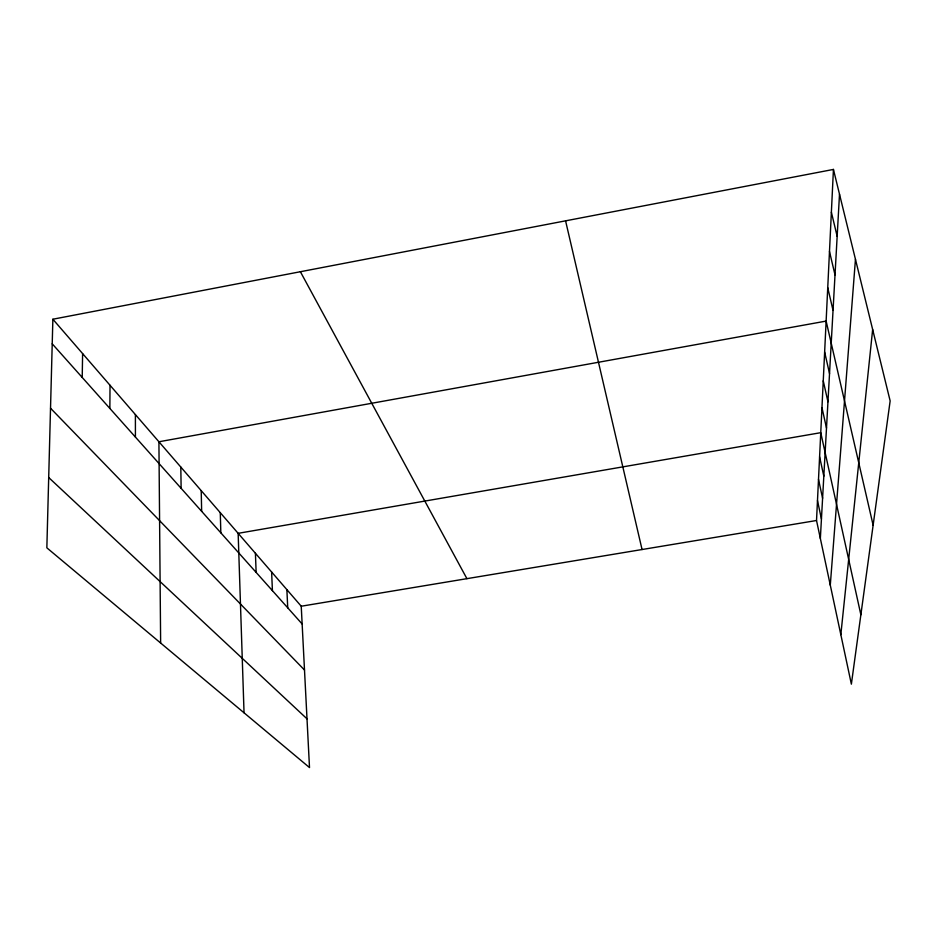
<?xml version="1.0" encoding="UTF-8"?>
<svg xmlns="http://www.w3.org/2000/svg" width="937" height="937" viewBox="0 0 937 937"><rect width="100%" height="100%" fill="white"/><g stroke="black" fill="none" stroke-linecap="round" stroke-linejoin="round"><path stroke-width="1.41" d="M109.863 408.427L110.027 385.271M82.222 377.435L82.608 353.589M52.87 319.224L46.85 547.829L309.503 767.567L301.234 606.227L52.87 319.224L833.438 169.433L890.15 400.919L851.37 684.151L816.525 520.503L833.438 169.433M820.355 538.482L839.505 194.228M830.287 585.145L855.458 259.315M840.829 634.654L872.652 329.519M301.234 606.227L816.525 520.503M48.701 477.53L307.008 718.831M50.528 408.227L304.502 670.025M52.214 343.809L302.147 623.983M300.379 271.718L466.919 578.668M831.377 212.23L837.163 236.311M829.479 251.503L835.019 274.892M827.734 287.671L833.04 310.405M565.573 220.827L642.056 549.527M873.132 525.235L826.129 321.086L158.915 441.772L160.637 643.028M824.642 352.054L829.526 373.558M823.248 380.832L827.957 401.774M821.96 407.642L826.493 428.033M860.869 614.777L820.753 432.683L238.15 533.329L244.042 712.811M819.594 456.799L823.822 476.172M818.505 479.393L822.592 498.273M817.486 500.581L821.433 519.004M286.874 589.631L287.729 607.808M271.625 572.003L272.421 590.65M255.414 553.275L256.141 572.402M220.277 512.68L220.839 532.825M201.209 490.637L201.654 511.333M180.806 467.059L181.134 488.318M135.396 414.587L135.42 437.075"/></g></svg>
